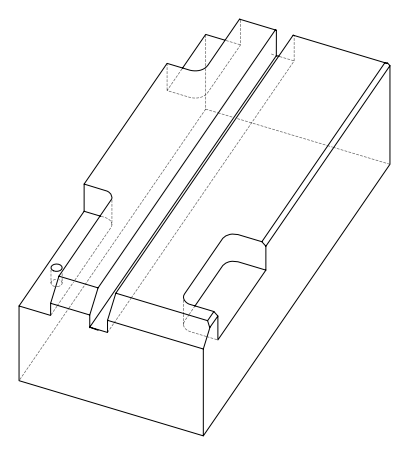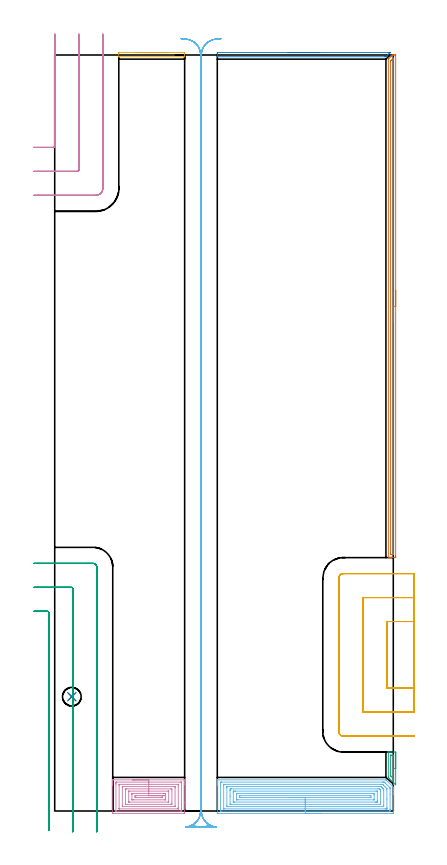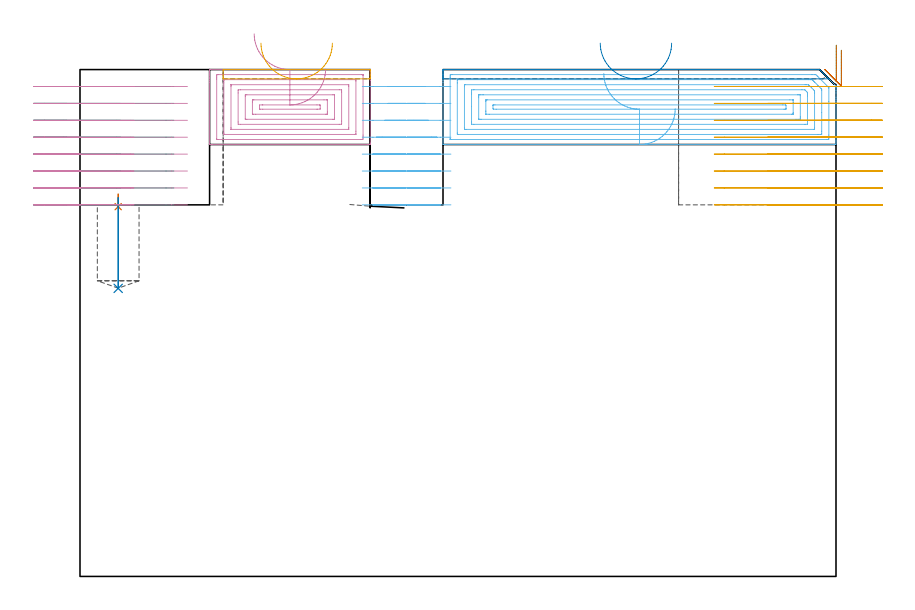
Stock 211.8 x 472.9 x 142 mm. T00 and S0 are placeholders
(PLAN: 12 operations, 3 tool changes, 61 min)
(1 SPOT_DRILL | STEP1POCKET | NXT0321_9005460120000 | 0.04 min | 4166 mm3)
(2 DRILL_BLIND_HOLE_INTO_CENTER | STEP1POCKET | NXT0301_088 | 0.11 min | 2442 mm3)
(3 AREA_MILL | FG_CHAMFER_SURFACE | UGT0205_001 | 0.47 min | 283 mm3)
(4 AREA_MILL_1 | FG_CHAMFER_SURFACE_1 | UGT0205_001 | 3.17 min | 13444 mm3)
(5 AREA_MILL_2 | FG_CHAMFER_SURFACE_2 | UGT0205_001 | 0.48 min | 152 mm3)
(6 AREA_MILL_3 | FG_CHAMFER_SURFACE_3 | UGT0205_001 | 7.3 min | 25974 mm3)
(7 AREA_MILL_4 | FG_CHAMFER_SURFACE_4 | UGT0205_001 | 5.19 min | 3359 mm3)
(8 AREA_MILL_5 | FG_CHAMFER_SURFACE_5 | UGT0205_001 | 1.01 min | 399 mm3)
(9 MILL_CORNER_NOTCH_RECTANGULAR | CORNER_NOTCH_RECTANGULAR | UGT0201_094 | Follow Part, ap 5, ae 75% | 9.26 min | 219617 mm3)
(10 MILL_CORNER_NOTCH_RECTANGULAR_1 | CORNER_NOTCH_RECTANGULAR_1 | UGT0201_094 | Follow Part, ap 5, ae 75% | 6.07 min | 146967 mm3)
(11 MILL_SLOT | SLOT_PARTIAL_RECTANGULAR | UGT0201_094 | Follow Part, ap 5, ae 75% | 11.41 min | 200549 mm3)
(12 MILL_RECTANGULAR_SLOT | SLOT_RECTANGULAR | UGT0201_094 | Follow Part, ap 5, ae 75% | 16.5 min | 362072 mm3)
(TOOL NXT0321_9005460120000 | NC Spot Drill, 142deg, 12mm, Carbide, Uncoated | D12 PA142 FL30 Z2)
(TOOL NXT0301_088 | Carbide Drill 11.7mm [860.1-1170-035A1-MM 2214] | D11.7 PA140 FL55 Z2)
(TOOL UGT0205_001 | Chamfer Mill 20 x 3 x 45 deg. | D20 FL50 Z2)
(TOOL UGT0201_094 | End mill 20 mm | D20 FL38 Z4)
(OP 1 SPOT_DRILL)
G17 G21 G94 G90
T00 M6
G54
G17 G0 G90 X10.7 Y71.5 S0 M3
G43 Z152. H0
G94 G81 G98 Z103.596 F250. R107.1
G80
M5
M2
(OP 2 DRILL_BLIND_HOLE_INTO_CENTER)
G17 G21 G94 G90
T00 M6
G54
G17 G0 G90 X10.7 Y71.5 S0 M3
G43 Z152. H1
G94 G81 G98 Z80.7 F250. R106.1
G80
M5
M2
(OP 3 AREA_MILL)
G17 G21 G94 G90
T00 M6
G54
G17 G0 G90 X213.3 Y36.65 S1061 M3
G43 Z152. H0
Z147.4
G94 G1 Y36.612 Z146.528 F250.
Y36.498 Z145.663
Y36.309 Z144.812
Y36.047 Z143.98
Y35.713 Z143.174
Y35.31 Z142.4
Y34.841 Z141.664
Y34.31 Z140.972
Y33.721 Z140.329
Y33.078 Z139.74
Y32.386 Z139.208
Y31.65 Z138.74
Y30.876 Z138.337
Y30.07 Z138.003
Y29.238 Z137.741
Y28.386 Z137.552
Y27.521 Z137.438
Y26.65 Z137.4
X213.299 Y16.559 Z137.401
X213.291 Y16.418 Z137.405
X213.217 Y16.486 Z137.479
X213.086 Y16.614 Z137.613
X213.022 Y16.678 Z137.677
X209.184 Y20.516 Z141.516
X208.841 Y20.858 Z141.856
X208.705 Y20.996 Z141.991
X208.7 Y21.337 Z142.
Y36.834
X208.704 Y36.892 Z141.99
X208.712 Y36.9 Z141.981
X208.857 Z141.841
X212.906 Z137.792
X213.291 Y36.899 Z137.405
X213.3 Y36.571 Z137.4
Y26.65
X211.886 Z138.814
Y20.452
X211.883 Y20.342 Z138.817
X211.88 Y20.289 Z138.82
X211.878 Y20.284 Z138.822
X211.864 Y20.293 Z138.836
X211.818 Y20.332 Z138.882
X211.803 Y20.346 Z138.897
X210.627 Y21.524 Z140.073
X210.258 Y21.9 Z140.442
X210.154 Y22.008 Z140.546
X210.121 Y22.06 Z140.579
X210.118 Y22.111 Z140.582
X210.114 Y22.221 Z140.586
Y34.619
X210.119 Y34.841 Z140.581
X210.121 Y34.887 Z140.579
X210.252 Y34.893 Z140.448
X210.439 Y34.897 Z140.261
X210.72 Y34.9 Z139.98
X211. Z139.7
X211.606 Z139.094
X211.772 Y34.899 Z138.928
X211.811 Y34.898 Z138.889
X211.848 Y34.893 Z138.852
X211.879 Y34.887 Z138.821
X211.881 Y34.84 Z138.819
X211.886 Y34.621 Z138.814
Y26.65
Y25.778 Z138.852
Y24.913 Z138.966
Y24.062 Z139.155
Y23.23 Z139.417
Y22.424 Z139.751
Y21.65 Z140.154
Y20.914 Z140.623
Y20.222 Z141.154
Y19.579 Z141.743
Y18.989 Z142.386
Y18.458 Z143.078
Y17.99 Z143.814
Y17.587 Z144.588
Y17.253 Z145.394
Y16.991 Z146.226
Y16.802 Z147.078
Y16.688 Z147.943
Y16.65 Z148.814
G0 Z152.
M5
M2
(OP 4 AREA_MILL_1)
G17 G21 G94 G90
T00 M6
G54
G17 G0 G90 X48.8 Y19.5 S1061 M3
G43 Z152. H0
G94 G1 X48.838 Z151.128 F250.
X48.952 Z150.263
X49.141 Z149.412
X49.403 Z148.58
X49.737 Z147.774
X50.14 Z147.
X50.608 Z146.264
X51.14 Z145.572
X51.729 Z144.929
X52.372 Z144.34
X53.064 Z143.808
X53.8 Z143.34
X54.574 Z142.937
X55.38 Z142.603
X56.212 Z142.341
X57.063 Z142.152
X57.928 Z142.038
X58.8 Z142.
X81.13
X81.29 Y19.498 Z141.989
X81.297 Y19.349 Z141.842
X81.3 Y19.194 Z141.693
Y18.886 Z141.385
Y18.219 Z140.714
Y17.008 Z139.504
Y16.463 Z138.957
Y5.185 Z127.683
Y-1.097 Z121.4
X81.297 Y-1.372 Z121.125
X81.29 Y-1.492 Z121.006
X81.168 Y-1.499 Z120.999
X80.684 Y-1.5 Z121.
X36.916
X36.428 Y-1.495 Z121.003
X36.31 Y-1.492 Z121.006
X36.3 Y-1.369 Z121.128
Y15.857 Z138.352
Y16.463 Z138.957
Y17.008 Z139.504
Y17.341 Z139.837
Y17.886 Z140.382
Y18.219 Z140.714
Y18.886 Z141.385
Y19.194 Z141.694
X36.303 Y19.349 Z141.842
X36.31 Y19.498 Z141.989
X36.47 Y19.5 Z142.
X58.8
Y18.086 Z140.586
X78.897 Y18.085 Z140.585
X79.035 Y18.084 Z140.584
X79.253 Y18.079 Z140.579
X79.291 Y18.071 Z140.571
X79.295 Y18.042 Z140.542
X79.298 Y18.011 Z140.511
X79.3 Y17.823 Z140.323
Y1.142 Z123.642
X79.297 Y0.659 Z123.159
X79.291 Y0.272 Z122.772
X79.267 Y-0.079 Z122.421
X78.897 Y-0.084 Z122.416
X78.761 Y-0.085 Z122.415
X38.703
X38.565 Y-0.084 Z122.416
X38.347 Y-0.079 Z122.421
X38.309 Y-0.071 Z122.429
X38.305 Y-0.042 Z122.458
X38.302 Y-0.011 Z122.489
X38.3 Y0.177 Z122.677
Y16.859 Z139.359
X38.303 Y17.341 Z139.841
X38.309 Y17.728 Z140.228
X38.333 Y18.079 Z140.579
X38.703 Y18.084 Z140.584
X38.839 Y18.085 Z140.585
X58.8 Y18.086 Z140.586
Y16.672 Z139.172
X77.182 Y16.671 Z139.171
X77.238 Y16.67 Z139.17
X77.275 Y16.667 Z139.167
X77.289 Y16.665 Z139.165
X77.291 Y16.648 Z139.148
X77.297 Y16.463 Z138.963
X77.299 Y16.278 Z138.778
X77.3 Y2.229 Z124.729
X77.297 Y1.537 Z124.037
X77.293 Y1.358 Z123.858
X77.288 Y1.335 Z123.835
X77.269 Y1.333 Z123.833
X77.217 Y1.331 Z123.831
X77.111 Y1.329 Z123.829
X40.418
X40.362 Y1.33 Z123.83
X40.325 Y1.333 Z123.833
X40.311 Y1.335 Z123.835
X40.309 Y1.352 Z123.852
X40.303 Y1.537 Z124.037
X40.3 Y1.722 Z124.222
Y15.771 Z138.271
X40.303 Y16.463 Z138.963
X40.307 Y16.642 Z139.142
X40.312 Y16.665 Z139.165
X40.331 Y16.667 Z139.167
X40.383 Y16.67 Z139.17
X40.489 Y16.671 Z139.171
X58.8 Y16.672 Z139.172
Y15.257 Z137.757
X75.162
X75.239 Y15.255 Z137.755
X75.274 Y15.253 Z137.753
X75.289 Y15.251 Z137.751
X75.291 Y15.233 Z137.733
X75.295 Y15.133 Z137.633
X75.3 Y14.731 Z137.231
Y3.293 Z125.793
X75.297 Y2.866 Z125.366
X75.293 Y2.76 Z125.26
X75.29 Y2.751 Z125.251
X75.282 Y2.749 Z125.249
X75.246 Y2.745 Z125.245
X75.178 Y2.744 Z125.244
X42.438 Y2.743 Z125.243
X42.361 Y2.745 Z125.245
X42.326 Y2.747 Z125.247
X42.311 Y2.749 Z125.249
X42.309 Y2.767 Z125.267
X42.305 Y2.867 Z125.367
X42.3 Y3.269 Z125.769
Y14.707 Z137.207
X42.303 Y15.134 Z137.634
X42.307 Y15.24 Z137.74
X42.31 Y15.249 Z137.749
X42.318 Y15.251 Z137.751
X42.354 Y15.255 Z137.755
X42.422 Y15.257 Z137.757
X58.8
Y13.843 Z136.343
X72.645
X73.29 Y13.829 Z136.329
X73.299 Y13.186 Z135.686
X73.3 Y5.049 Z127.549
X73.297 Y4.408 Z126.908
X73.29 Y4.171 Z126.671
X72.659 Y4.157 Z126.657
X72.645
X44.955
X44.31 Y4.171 Z126.671
X44.301 Y4.814 Z127.314
X44.3 Y12.951 Z135.451
X44.303 Y13.592 Z136.092
X44.31 Y13.829 Z136.329
X44.941 Y13.843 Z136.343
X44.955
X58.8
Y12.429 Z134.929
X70.858 Y12.428 Z134.928
X71.22 Y12.426 Z134.926
X71.268 Y12.424 Z134.924
X71.287 Y12.422 Z134.922
X71.29 Y12.409 Z134.909
X71.295 Y12.333 Z134.833
X71.299 Y12.218 Z134.718
Y5.927 Z128.427
X71.296 Y5.71 Z128.21
X71.292 Y5.602 Z128.102
X71.29 Y5.58 Z128.08
X71.27 Y5.578 Z128.078
X71.217 Y5.574 Z128.074
X70.858 Y5.572 Z128.072
X46.742
X46.38 Y5.574 Z128.074
X46.332 Y5.576 Z128.076
X46.313 Y5.578 Z128.078
X46.31 Y5.591 Z128.091
X46.304 Y5.667 Z128.167
X46.301 Y5.782 Z128.282
Y12.073 Z134.573
X46.304 Y12.29 Z134.79
X46.308 Y12.398 Z134.898
X46.31 Y12.42 Z134.92
X46.33 Y12.422 Z134.922
X46.383 Y12.426 Z134.926
X46.742 Y12.428 Z134.928
X58.8 Y12.429 Z134.929
Y11.015 Z133.515
X68.362
X69.072 Y11.012 Z133.512
X69.262 Y11.009 Z133.509
X69.292 Y11.005 Z133.505
X69.294 Y10.998 Z133.498
X69.298 Y10.973 Z133.473
X69.3 Y7.683 Z130.183
X69.299 Y7.459 Z129.959
X69.296 Y7.235 Z129.735
X69.29 Y7.086 Z129.586
X69.284 Y6.992 Z129.492
X69.249 Y6.99 Z129.49
X69.072 Y6.987 Z129.487
X68.888 Y6.986 Z129.486
X49.238 Y6.985 Z129.485
X48.528 Y6.988 Z129.488
X48.338 Y6.991 Z129.491
X48.308 Y6.995 Z129.495
X48.306 Y7.002 Z129.502
X48.302 Y7.028 Z129.528
X48.3 Y10.317 Z132.817
Y10.541 Z133.041
X48.304 Y10.765 Z133.265
X48.31 Y10.914 Z133.414
X48.316 Y11.008 Z133.508
X48.351 Y11.01 Z133.51
X48.528 Y11.013 Z133.513
X48.712 Y11.014 Z133.514
X58.8 Y11.015 Z133.515
Y9.6 Z132.1
X66.392
X67.125 Y9.596 Z132.096
X67.286 Y9.593 Z132.093
X67.299 Y9.439 Z131.939
X67.3 Y9.425 Z131.925
Y8.561 Z131.061
X67.299 Y8.548 Z131.048
X67.286 Y8.407 Z130.907
X66.556 Y8.401 Z130.901
X66.392 Y8.4 Z130.9
X51.208
X50.475 Y8.404 Z130.904
X50.314 Y8.407 Z130.907
X50.301 Y8.561 Z131.061
X50.3 Y8.575 Z131.075
Y9.439 Z131.939
X50.301 Y9.452 Z131.952
X50.314 Y9.593 Z132.093
X51.044 Y9.6 Z132.1
X51.208
X58.8
X59.672 Z132.139
X60.536 Z132.252
X61.388 Z132.441
X62.22 Z132.704
X63.026 Z133.037
X63.8 Z133.44
X64.536 Z133.909
X65.228 Z134.44
X65.871 Z135.029
X66.46 Z135.673
X66.992 Z136.365
X67.46 Z137.1
X67.863 Z137.874
X68.197 Z138.68
X68.459 Z139.512
X68.648 Z140.364
X68.762 Z141.229
X68.8 Z142.1
G0 Z152.
M5
M2
(OP 5 AREA_MILL_2)
G17 G21 G94 G90
T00 M6
G54
G17 G0 G90 X50.7 Y474.4 S1061 M3
G43 Z152. H0
Z149.4
G94 G1 X50.738 Z148.528 F250.
X50.852 Z147.664
X51.041 Z146.812
X51.303 Z145.98
X51.637 Z145.174
X52.04 Z144.4
X52.509 Z143.664
X53.04 Z142.972
X53.629 Z142.329
X54.272 Z141.74
X54.964 Z141.208
X55.7 Z140.74
X56.474 Z140.337
X57.28 Z140.003
X58.112 Z139.741
X58.964 Z139.552
X59.828 Z139.438
X60.7 Z139.4
X80.94
X81.172 Y474.397 Z139.403
X81.298 Y474.391 Z139.406
X81.3 Y474.231 Z139.566
Y473.979 Z139.817
Y473.475 Z140.324
Y472.04 Z141.758
X81.29 Y471.806 Z141.992
X81.172 Y471.8 Z142.
X40.228
X40.11 Y471.806 Z141.992
X40.1 Y472.041 Z141.758
Y473.475 Z140.324
Y473.979 Z139.817
Y474.231 Z139.566
X40.102 Y474.391 Z139.406
X40.228 Y474.4 Z139.4
X60.7
X61.572 Z139.438
X62.437 Z139.552
X63.288 Z139.741
X64.12 Z140.003
X64.926 Z140.337
X65.7 Z140.74
X66.436 Z141.208
X67.128 Z141.74
X67.771 Z142.329
X68.36 Z142.972
X68.892 Z143.664
X69.36 Z144.4
X69.763 Z145.174
X70.097 Z145.98
X70.359 Z146.812
X70.548 Z147.664
X70.662 Z148.528
X70.7 Z149.4
G0 Z152.
M5
M2
(OP 6 AREA_MILL_3)
G17 G21 G94 G90
T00 M6
G54
G17 G0 G90 X166.75 Y-1.5 S1061 M3
G43 Z152. H0
Z131.
G94 G1 X166.712 Z130.128 F250.
X166.598 Z129.264
X166.409 Z128.412
X166.147 Z127.58
X165.813 Z126.774
X165.41 Z126.
X164.942 Z125.264
X164.41 Z124.572
X163.821 Z123.929
X163.178 Z123.34
X162.486 Z122.808
X161.75 Z122.34
X160.976 Z121.937
X160.17 Z121.603
X159.338 Z121.341
X158.486 Z121.152
X157.622 Z121.038
X156.75 Z121.
X102.306
X101.818 Y-1.494 Z121.003
X101.71 Y-1.492 Z121.006
X101.7 Y-1.378 Z121.119
Y15.867 Z138.361
Y16.463 Z138.957
Y17.026 Z139.523
Y17.341 Z139.837
Y17.904 Z140.4
Y18.219 Z140.714
Y19.211 Z141.71
X101.703 Y19.358 Z141.851
X101.71 Y19.498 Z141.989
X101.86 Y19.5 Z142.
X207.177
X207.194 Y19.493 Z141.993
X207.214 Y19.485 Z141.984
X207.411 Y19.289 Z141.789
X211.789 Y14.911 Z137.409
X211.8 Y14.896 Z137.393
Y14.707 Z137.206
Y14.573 Z137.073
Y13.581 Z136.081
Y12.951 Z135.447
Y11.758 Z134.255
Y11.195 Z133.69
Y10.599 Z133.094
X211.799 Y-0.501 Z121.996
X211.794 Y-1.097 Z121.4
X211.79 Y-1.492 Z121.005
X211.599 Y-1.495 Z121.003
X211.194 Y-1.5 Z121.
X156.75
Y-0.086 Z122.414
X104.091 Y-0.085 Z122.415
X103.955
X103.74 Y-0.081 Z122.42
X103.718 Y-0.079 Z122.421
X103.71 Y-0.07 Z122.43
X103.704 Y-0.041 Z122.459
X103.702 Y-0.013 Z122.487
X103.7 Y0.166 Z122.666
Y16.848 Z139.348
X103.703 Y17.341 Z139.841
X103.707 Y17.719 Z140.219
X103.723 Y18.079 Z140.579
X104.091 Y18.084 Z140.584
X104.228 Y18.085 Z140.585
X205.081 Y18.086 Z140.586
X205.839 Y18.084 Z140.584
X205.976 Y18.083 Z140.583
X206.158 Y18.079 Z140.579
X206.544 Y17.702 Z140.202
X206.731 Y17.519 Z140.019
X209.542 Y14.707 Z137.207
X209.67 Y14.575 Z137.075
X209.75 Y14.488 Z136.988
X209.79 Y14.44 Z136.94
X209.793 Y14.418 Z136.918
X209.798 Y14.324 Z136.824
X209.8 Y10.591 Z133.091
Y1.152 Z123.652
X209.798 Y0.659 Z123.159
X209.793 Y0.281 Z122.781
X209.777 Y-0.079 Z122.421
X209.409 Y-0.084 Z122.416
X209.272 Y-0.085 Z122.415
X156.75 Y-0.086 Z122.414
Y1.328 Z123.828
X105.876 Y1.329 Z123.829
X105.806 Y1.33 Z123.83
X105.75 Y1.332 Z123.832
X105.72 Y1.335 Z123.835
X105.71 Y1.364 Z123.864
X105.705 Y1.537 Z124.037
X105.701 Y1.71 Z124.21
X105.7 Y15.758 Z138.258
X105.702 Y16.463 Z138.963
X105.704 Y16.632 Z139.132
X105.709 Y16.658 Z139.158
X105.721 Y16.665 Z139.165
X105.771 Y16.667 Z139.167
X105.876 Y16.669 Z139.169
X106.557 Y16.671 Z139.171
X106.769 Y16.672 Z139.172
X204.053 Y16.671 Z139.171
X204.738 Y16.668 Z139.168
X204.946 Y16.665 Z139.165
X205.138 Y16.651 Z139.151
X205.332 Y16.463 Z138.963
X205.585 Y16.214 Z138.714
X205.839 Y15.962 Z138.462
X206.731 Y15.07 Z137.57
X207.093 Y14.707 Z137.207
X207.624 Y14.173 Z136.673
X207.789 Y14. Z136.5
X207.795 Y13.829 Z136.329
X207.799 Y13.657 Z136.157
X207.8 Y7.509 Z130.009
Y2.242 Z124.742
X207.798 Y1.537 Z124.037
X207.796 Y1.368 Z123.868
X207.791 Y1.342 Z123.842
X207.779 Y1.335 Z123.835
X207.729 Y1.333 Z123.833
X207.624 Y1.331 Z123.831
X206.943 Y1.329 Z123.829
X206.731 Y1.328 Z123.828
X156.75
Y2.743 Z125.243
X108.221
X107.829 Y2.745 Z125.245
X107.751 Y2.747 Z125.247
X107.721 Y2.749 Z125.249
X107.71 Y2.778 Z125.278
X107.7 Y3.293 Z125.793
Y14.707 Z137.207
X107.705 Y15.127 Z137.627
X107.709 Y15.231 Z137.731
X107.711 Y15.251 Z137.751
X107.741 Y15.253 Z137.753
X107.808 Y15.255 Z137.755
X107.995 Y15.257 Z137.757
X203.161
X203.495 Y15.256 Z137.756
X204.053 Y15.251 Z137.751
X204.086 Y15.25 Z137.75
X204.122 Y15.219 Z137.719
X204.2 Y15.147 Z137.647
X204.35 Y15. Z137.5
X204.644 Y14.707 Z137.207
X204.946 Y14.405 Z136.905
X205.519 Y13.829 Z136.329
X205.705 Y13.638 Z136.138
X205.769 Y13.57 Z136.07
X205.79 Y13.513 Z136.013
X205.8 Y12.951 Z135.451
Y3.293 Z125.793
X205.795 Y2.873 Z125.373
X205.791 Y2.769 Z125.269
X205.789 Y2.749 Z125.249
X205.759 Y2.747 Z125.247
X205.692 Y2.745 Z125.245
X205.505 Y2.743 Z125.243
X156.75
Y4.157 Z126.657
X110.339
X109.71 Y4.171 Z126.671
X109.702 Y4.798 Z127.298
X109.7 Y9.19 Z131.69
Y12.702 Z135.202
X109.701 Y12.951 Z135.451
X109.704 Y13.576 Z136.076
X109.71 Y13.829 Z136.329
X110.325 Y13.843 Z136.343
X110.339
X202.268
X203.061 Y13.829 Z136.329
X203.161 Y13.736 Z136.236
X203.554 Y13.34 Z135.84
X203.747 Y13.142 Z135.642
X203.79 Y13.094 Z135.594
X203.794 Y13.041 Z135.541
X203.796 Y12.951 Z135.451
X203.8 Y12.323 Z134.823
Y12.073 Z134.573
X203.799 Y5.049 Z127.549
X203.796 Y4.424 Z126.924
X203.79 Y4.171 Z126.671
X203.175 Y4.157 Z126.657
X203.161
X156.75
Y5.571 Z128.071
X112.486
X112.124 Y5.573 Z128.073
X111.763 Y5.576 Z128.076
X111.722 Y5.578 Z128.078
X111.71 Y5.604 Z128.104
X111.705 Y5.677 Z128.177
X111.701 Y5.788 Z128.288
X111.7 Y11.612 Z134.112
X111.702 Y12.073 Z134.573
X111.705 Y12.282 Z134.782
X111.71 Y12.385 Z134.885
X111.719 Y12.422 Z134.922
X111.767 Y12.425 Z134.925
X112.124 Y12.427 Z134.927
X112.655 Y12.429 Z134.929
X113.017
X201.014
X201.376 Y12.427 Z134.927
X201.737 Y12.424 Z134.924
X201.778 Y12.422 Z134.922
X201.79 Y12.396 Z134.896
X201.795 Y12.323 Z134.823
X201.799 Y12.212 Z134.712
X201.8 Y6.388 Z128.888
X201.798 Y5.927 Z128.427
X201.795 Y5.719 Z128.219
X201.79 Y5.615 Z128.115
X201.781 Y5.578 Z128.078
X201.733 Y5.575 Z128.075
X201.376 Y5.573 Z128.073
X200.845 Y5.571 Z128.071
X200.483
X156.75
Y6.985 Z129.485
X114.618 Y6.986 Z129.486
X113.909 Y6.99 Z129.49
X113.719 Y6.992 Z129.492
X113.71 Y6.999 Z129.499
X113.703 Y7.008 Z129.508
X113.7 Y7.683 Z130.183
Y7.889 Z130.389
Y10.523 Z133.023
X113.702 Y10.728 Z133.228
X113.705 Y10.865 Z133.365
X113.71 Y10.974 Z133.474
X113.718 Y11.009 Z133.509
X113.733 Y11.01 Z133.51
X113.909 Y11.013 Z133.513
X114.093 Y11.014 Z133.514
X198.882
X199.591 Y11.01 Z133.51
X199.781 Y11.008 Z133.508
X199.79 Y11.001 Z133.501
X199.797 Y10.992 Z133.492
X199.8 Y10.317 Z132.817
Y10.111 Z132.611
Y7.477 Z129.977
X199.798 Y7.272 Z129.772
X199.795 Y7.135 Z129.635
X199.79 Y7.026 Z129.526
X199.782 Y6.991 Z129.491
X199.767 Y6.99 Z129.49
X199.591 Y6.987 Z129.487
X199.407 Y6.986 Z129.486
X156.75 Y6.985 Z129.485
Y8.4 Z130.9
X116.587
X115.854 Y8.404 Z130.904
X115.778 Y8.406 Z130.906
X115.701 Y8.554 Z131.054
X115.7 Y9.439 Z131.939
X115.71 Y9.547 Z132.047
X115.72 Y9.594 Z132.094
X115.93 Y9.597 Z132.097
X116.258 Y9.6 Z132.1
X196.913
X197.646 Y9.596 Z132.096
X197.722 Y9.594 Z132.094
X197.799 Y9.446 Z131.946
X197.8 Y8.561 Z131.061
X197.79 Y8.453 Z130.953
X197.78 Y8.406 Z130.906
X197.57 Y8.403 Z130.903
X197.242 Y8.4 Z130.9
X156.75
X155.878 Z130.938
X155.014 Z131.051
X154.162 Z131.24
X153.33 Z131.503
X152.524 Z131.836
X151.75 Z132.239
X151.014 Z132.708
X150.322 Z133.239
X149.679 Z133.828
X149.09 Z134.472
X148.558 Z135.164
X148.09 Z135.9
X147.687 Z136.673
X147.353 Z137.479
X147.091 Z138.311
X146.902 Z139.163
X146.788 Z140.028
X146.75 Z140.9
G0 Z152.
M5
M2
(OP 7 AREA_MILL_4)
G17 G21 G94 G90
T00 M6
G54
G17 G0 G90 X213.3 Y325.7 S1061 M3
G43 Z152. H0
Z147.4
G94 G1 Y325.662 Z146.528 F250.
Y325.548 Z145.664
Y325.359 Z144.812
Y325.097 Z143.98
Y324.763 Z143.174
Y324.36 Z142.4
Y323.892 Z141.664
Y323.36 Z140.972
Y322.771 Z140.329
Y322.128 Z139.74
Y321.436 Z139.208
Y320.7 Z138.74
Y319.926 Z138.337
Y319.12 Z138.003
Y318.288 Z137.741
Y317.436 Z137.552
Y316.572 Z137.438
Y315.7 Z137.4
Y159.466
X213.299 Y159.103 Z137.401
X213.294 Y158.58 Z137.403
X213.291 Y158.508 Z137.405
X212.774 Y158.5 Z137.921
X212.486 Z138.209
X211.887 Z138.807
X211.312 Z139.385
X211. Z139.696
X210.425 Z140.271
X210.113 Z140.582
X209.5 Z141.2
X209.07 Z141.629
X208.729 Z141.962
X208.702 Y158.509 Z141.988
X208.7 Y158.657 Z142.
Y470.066
X208.704 Y470.295 Z141.989
X208.754 Y470.355 Z141.943
X210.419 Y472.02 Z140.278
X210.557 Y472.159 Z140.139
X210.696 Y472.297 Z140.002
X210.86 Y472.461 Z139.838
X211. Y472.602 Z139.696
X211.142 Y472.743 Z139.556
X211.279 Y472.883 Z139.411
X211.296 Y472.893 Z139.393
X211.311 Y472.9 Z139.378
X211.404 Z139.288
X211.69 Z139.009
X212.149 Z138.55
X212.774 Z137.921
X213.085 Z137.611
X213.291 Y472.898 Z137.405
X213.296 Y472.743 Z137.404
X213.3 Y472.478 Z137.4
Y315.7
X211.886 Z138.814
Y160.889
X211.883 Y160.665 Z138.817
X211.879 Y160.555 Z138.821
X211.875 Y160.51 Z138.825
X211.771 Y160.507 Z138.929
X211.384 Y160.501 Z139.316
X211. Y160.5 Z139.7
X210.498 Z140.202
X210.253 Y160.503 Z140.447
X210.158 Y160.507 Z140.542
X210.123 Y160.51 Z140.577
X210.12 Y160.555 Z140.58
X210.116 Y160.665 Z140.584
X210.114 Y160.887 Z140.586
Y468.727
X210.121 Y469.172 Z140.579
X210.133 Y469.271 Z140.567
X210.192 Y469.335 Z140.508
X210.292 Y469.44 Z140.408
X210.47 Y469.62 Z140.23
X211.626 Y470.775 Z139.074
X211.681 Y470.827 Z139.019
X211.731 Y470.869 Z138.969
X211.764 Y470.89 Z138.936
X211.8 Y470.894 Z138.9
X211.862 Y470.893 Z138.838
X211.878 Y470.891 Z138.822
X211.881 Y470.845 Z138.819
X211.884 Y470.735 Z138.816
X211.886 Y470.513 Z138.814
Y315.7
Y314.828 Z138.852
Y313.964 Z138.966
Y313.112 Z139.155
Y312.28 Z139.417
Y311.474 Z139.751
Y310.7 Z140.154
Y309.964 Z140.623
Y309.272 Z141.154
Y308.629 Z141.743
Y308.04 Z142.386
Y307.508 Z143.078
Y307.04 Z143.814
Y306.637 Z144.588
Y306.303 Z145.394
Y306.041 Z146.226
Y305.852 Z147.078
Y305.738 Z147.943
Y305.7 Z148.814
G0 Z152.
M5
M2
(OP 8 AREA_MILL_5)
G17 G21 G94 G90
T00 M6
G54
G17 G0 G90 X145.75 Y474.4 S1061 M3
G43 Z152. H0
Z149.4
G94 G1 X145.788 Z148.528 F250.
X145.902 Z147.664
X146.091 Z146.812
X146.353 Z145.98
X146.687 Z145.174
X147.09 Z144.4
X147.558 Z143.664
X148.09 Z142.972
X148.679 Z142.329
X149.322 Z141.74
X150.014 Z141.208
X150.75 Z140.74
X151.524 Z140.337
X152.33 Z140.003
X153.162 Z139.741
X154.013 Z139.552
X154.878 Z139.438
X155.75 Z139.4
X209.795
X209.796 Y474.399 Z139.401
X209.785 Y474.385 Z139.415
X209.381 Y473.979 Z139.818
X208.869 Y473.469 Z140.331
X208.62 Y473.218 Z140.578
X208.501 Y473.1 Z140.697
X208.323 Y472.923 Z140.877
X208.159 Y472.759 Z141.041
X208.061 Y472.66 Z141.137
X208.026 Y472.625 Z141.173
X207.622 Y472.221 Z141.577
X207.432 Y472.032 Z141.768
X207.392 Y471.993 Z141.807
X207.195 Y471.801 Z141.986
X206.541 Y471.8 Z142.
X101.84
X101.71 Y471.806 Z141.992
X101.7 Y472.065 Z141.734
Y472.775 Z141.024
Y473.425 Z140.375
Y473.979 Z139.817
Y474.256 Z139.54
X101.702 Y474.391 Z139.405
X101.84 Y474.4 Z139.4
X155.75
X156.622 Z139.438
X157.486 Z139.552
X158.338 Z139.741
X159.17 Z140.003
X159.976 Z140.337
X160.75 Z140.74
X161.486 Z141.208
X162.178 Z141.74
X162.821 Z142.329
X163.41 Z142.972
X163.941 Z143.664
X164.41 Z144.4
X164.813 Z145.174
X165.147 Z145.98
X165.409 Z146.812
X165.598 Z147.664
X165.712 Z148.528
X165.75 Z149.4
G0 Z152.
M5
M2
(OP 9 MILL_CORNER_NOTCH_RECTANGULAR)
G17 G21 G94 G90
T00 M6
G54
G17 G0 G90 X-3.7 Y-12.29 S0 M3
G43 Z152. H0
Z137.262
G94 G1 Y-9.29 F250.
Y123.906 F500.
G3 X-4.694 Y124.9 R1.
G1 X-10.
X-13. F250.
G0 Z152.
X11.3 Y-13.
Z137.262
G1 Y-10.
Y138.905 F500.
G3 X10.305 Y139.9 R1.
G1 X-10.
X-13. F250.
G0 Z152.
X26.3 Y-13.
Z137.262
G1 Y-10.
Y152.7 F500.
G3 X24.1 Y154.9 R2.2
G1 X-10.
X-13. F250.
G0 Z152.
X-3.7 Y-12.29
Z132.525
G1 Y-9.29
Y123.906 F500.
G3 X-4.694 Y124.9 R1.
G1 X-10.
X-13. F250.
G0 Z152.
X11.3 Y-13.
Z132.525
G1 Y-10.
Y138.905 F500.
G3 X10.305 Y139.9 R1.
G1 X-10.
X-13. F250.
G0 Z152.
X26.3 Y-13.
Z132.525
G1 Y-10.
Y152.7 F500.
G3 X24.1 Y154.9 R2.2
G1 X-10.
X-13. F250.
G0 Z152.
X-3.7 Y-12.29
Z127.787
G1 Y-9.29
Y123.906 F500.
G3 X-4.694 Y124.9 R1.
G1 X-10.
X-13. F250.
G0 Z152.
X11.3 Y-13.
Z127.787
G1 Y-10.
Y138.905 F500.
G3 X10.305 Y139.9 R1.
G1 X-10.
X-13. F250.
G0 Z152.
X26.3 Y-13.
Z127.787
G1 Y-10.
Y152.7 F500.
G3 X24.1 Y154.9 R2.2
G1 X-10.
X-13. F250.
G0 Z152.
X-3.7 Y-12.29
Z123.05
G1 Y-9.29
Y123.906 F500.
G3 X-4.694 Y124.9 R1.
G1 X-10.
X-13. F250.
G0 Z152.
X11.3 Y-13.
Z123.05
G1 Y-10.
Y138.905 F500.
G3 X10.305 Y139.9 R1.
G1 X-10.
X-13. F250.
G0 Z152.
X26.3 Y-13.
Z123.05
G1 Y-10.
Y152.7 F500.
G3 X24.1 Y154.9 R2.2
G1 X-10.
X-13. F250.
G0 Z152.
X-3.7 Y-12.29
Z118.312
G1 Y-9.29
Y123.906 F500.
G3 X-4.694 Y124.9 R1.
G1 X-10.
X-13. F250.
G0 Z152.
X11.3 Y-13.
Z118.312
G1 Y-10.
Y138.905 F500.
G3 X10.305 Y139.9 R1.
G1 X-10.
X-13. F250.
G0 Z152.
X26.3 Y-13.
Z118.312
G1 Y-10.
Y152.7 F500.
G3 X24.1 Y154.9 R2.2
G1 X-10.
X-13. F250.
G0 Z152.
X-3.7 Y-12.29
Z113.575
G1 Y-9.29
Y123.906 F500.
G3 X-4.694 Y124.9 R1.
G1 X-10.
X-13. F250.
G0 Z152.
X11.3 Y-13.
Z113.575
G1 Y-10.
Y138.905 F500.
G3 X10.305 Y139.9 R1.
G1 X-10.
X-13. F250.
G0 Z152.
X26.3 Y-13.
Z113.575
G1 Y-10.
Y152.7 F500.
G3 X24.1 Y154.9 R2.2
G1 X-10.
X-13. F250.
G0 Z152.
X-3.7 Y-12.29
Z108.837
G1 Y-9.29
Y123.906 F500.
G3 X-4.694 Y124.9 R1.
G1 X-10.
X-13. F250.
G0 Z152.
X11.3 Y-13.
Z108.837
G1 Y-10.
Y138.905 F500.
G3 X10.305 Y139.9 R1.
G1 X-10.
X-13. F250.
G0 Z152.
X26.3 Y-13.
Z108.837
G1 Y-10.
Y152.7 F500.
G3 X24.1 Y154.9 R2.2
G1 X-10.
X-13. F250.
G0 Z152.
X-3.7 Y-12.29
Z104.1
G1 Y-9.29
Y123.906 F500.
G3 X-4.694 Y124.9 R1.
G1 X-10.
X-13. F250.
G0 Z152.
X11.3 Y-13.
Z104.1
G1 Y-10.
Y138.905 F500.
G3 X10.305 Y139.9 R1.
G1 X-10.
X-13. F250.
G0 Z152.
X26.3 Y-13.
Z104.1
G1 Y-10.
Y152.7 F500.
G3 X24.1 Y154.9 R2.2
G1 X-10.
X-13. F250.
G0 Z152.
M5
M2
(OP 10 MILL_CORNER_NOTCH_RECTANGULAR_1)
G17 G21 G94 G90
T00 M6
G54
G17 G0 G90 X-13. Y415.1 S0 M3
G43 Z152. H0
Z137.262
G94 G1 X-10. F250.
X-0.895 F500.
G3 X0.1 Y416.095 R1.
G1 Y482.9
Y485.9 F250.
G0 Z152.
X-13. Y400.1
Z137.262
G1 X-10.
X14.105 F500.
G3 X15.1 Y401.095 R1.
G1 Y482.9
Y485.9 F250.
G0 Z152.
X-13. Y385.1
Z137.262
G1 X-10.
X25.7 F500.
G3 X30.1 Y389.5 R4.4
G1 Y482.9
Y485.9 F250.
G0 Z152.
X-13. Y415.1
Z132.525
G1 X-10.
X-0.895 F500.
G3 X0.1 Y416.095 R1.
G1 Y482.9
Y485.9 F250.
G0 Z152.
X-13. Y400.1
Z132.525
G1 X-10.
X14.105 F500.
G3 X15.1 Y401.095 R1.
G1 Y482.9
Y485.9 F250.
G0 Z152.
X-13. Y385.1
Z132.525
G1 X-10.
X25.7 F500.
G3 X30.1 Y389.5 R4.4
G1 Y482.9
Y485.9 F250.
G0 Z152.
X-13. Y415.1
Z127.787
G1 X-10.
X-0.895 F500.
G3 X0.1 Y416.095 R1.
G1 Y482.9
Y485.9 F250.
G0 Z152.
X-13. Y400.1
Z127.787
G1 X-10.
X14.105 F500.
G3 X15.1 Y401.095 R1.
G1 Y482.9
Y485.9 F250.
G0 Z152.
X-13. Y385.1
Z127.787
G1 X-10.
X25.7 F500.
G3 X30.1 Y389.5 R4.4
G1 Y482.9
Y485.9 F250.
G0 Z152.
X-13. Y415.1
Z123.05
G1 X-10.
X-0.895 F500.
G3 X0.1 Y416.095 R1.
G1 Y482.9
Y485.9 F250.
G0 Z152.
X-13. Y400.1
Z123.05
G1 X-10.
X14.105 F500.
G3 X15.1 Y401.095 R1.
G1 Y482.9
Y485.9 F250.
G0 Z152.
X-13. Y385.1
Z123.05
G1 X-10.
X25.7 F500.
G3 X30.1 Y389.5 R4.4
G1 Y482.9
Y485.9 F250.
G0 Z152.
X-13. Y415.1
Z118.312
G1 X-10.
X-0.895 F500.
G3 X0.1 Y416.095 R1.
G1 Y482.9
Y485.9 F250.
G0 Z152.
X-13. Y400.1
Z118.312
G1 X-10.
X14.105 F500.
G3 X15.1 Y401.095 R1.
G1 Y482.9
Y485.9 F250.
G0 Z152.
X-13. Y385.1
Z118.312
G1 X-10.
X25.7 F500.
G3 X30.1 Y389.5 R4.4
G1 Y482.9
Y485.9 F250.
G0 Z152.
X-13. Y415.1
Z113.575
G1 X-10.
X-0.895 F500.
G3 X0.1 Y416.095 R1.
G1 Y482.9
Y485.9 F250.
G0 Z152.
X-13. Y400.1
Z113.575
G1 X-10.
X14.105 F500.
G3 X15.1 Y401.095 R1.
G1 Y482.9
Y485.9 F250.
G0 Z152.
X-13. Y385.1
Z113.575
G1 X-10.
X25.7 F500.
G3 X30.1 Y389.5 R4.4
G1 Y482.9
Y485.9 F250.
G0 Z152.
X-13. Y415.1
Z108.837
G1 X-10.
X-0.895 F500.
G3 X0.1 Y416.095 R1.
G1 Y482.9
Y485.9 F250.
G0 Z152.
X-13. Y400.1
Z108.837
G1 X-10.
X14.105 F500.
G3 X15.1 Y401.095 R1.
G1 Y482.9
Y485.9 F250.
G0 Z152.
X-13. Y385.1
Z108.837
G1 X-10.
X25.7 F500.
G3 X30.1 Y389.5 R4.4
G1 Y482.9
Y485.9 F250.
G0 Z152.
X-13. Y415.1
Z104.1
G1 X-10.
X-0.895 F500.
G3 X0.1 Y416.095 R1.
G1 Y482.9
Y485.9 F250.
G0 Z152.
X-13. Y400.1
Z104.1
G1 X-10.
X14.105 F500.
G3 X15.1 Y401.095 R1.
G1 Y482.9
Y485.9 F250.
G0 Z152.
X-13. Y385.1
Z104.1
G1 X-10.
X25.7 F500.
G3 X30.1 Y389.5 R4.4
G1 Y482.9
Y485.9 F250.
G0 Z152.
M5
M2
(OP 11 MILL_SLOT)
G17 G21 G94 G90
T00 M6
G54
G17 G0 G90 X224.8 Y118.5 S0 M3
G43 Z152. H0
Z137.262
G94 G1 X221.8 F250.
X207.7 F500.
Y76.9
X221.8
X224.8 F250.
Y133.5
X221.8
X192.7 F500.
Y61.9
X221.8
X224.8 F250.
Y148.5
X221.8
X180.5 F500.
G3 X177.7 Y145.7 R2.8
G1 Y49.7
G3 X180.5 Y46.9 R2.8
G1 X221.8
X224.8 F250.
G0 Y118.5 Z132.525
G1 X221.8
X207.7 F500.
Y76.9
X221.8
X224.8 F250.
Y133.5
X221.8
X192.7 F500.
Y61.9
X221.8
X224.8 F250.
Y148.5
X221.8
X180.5 F500.
G3 X177.7 Y145.7 R2.8
G1 Y49.7
G3 X180.5 Y46.9 R2.8
G1 X221.8
X224.8 F250.
G0 Y118.5 Z127.787
G1 X221.8
X207.7 F500.
Y76.9
X221.8
X224.8 F250.
Y133.5
X221.8
X192.7 F500.
Y61.9
X221.8
X224.8 F250.
Y148.5
X221.8
X180.5 F500.
G3 X177.7 Y145.7 R2.8
G1 Y49.7
G3 X180.5 Y46.9 R2.8
G1 X221.8
X224.8 F250.
G0 Y118.5 Z123.05
G1 X221.8
X207.7 F500.
Y76.9
X221.8
X224.8 F250.
Y133.5
X221.8
X192.7 F500.
Y61.9
X221.8
X224.8 F250.
Y148.5
X221.8
X180.5 F500.
G3 X177.7 Y145.7 R2.8
G1 Y49.7
G3 X180.5 Y46.9 R2.8
G1 X221.8
X224.8 F250.
G0 Y118.5 Z118.312
G1 X221.8
X207.7 F500.
Y76.9
X221.8
X224.8 F250.
Y133.5
X221.8
X192.7 F500.
Y61.9
X221.8
X224.8 F250.
Y148.5
X221.8
X180.5 F500.
G3 X177.7 Y145.7 R2.8
G1 Y49.7
G3 X180.5 Y46.9 R2.8
G1 X221.8
X224.8 F250.
G0 Y118.5 Z113.575
G1 X221.8
X207.7 F500.
Y76.9
X221.8
X224.8 F250.
Y133.5
X221.8
X192.7 F500.
Y61.9
X221.8
X224.8 F250.
Y148.5
X221.8
X180.5 F500.
G3 X177.7 Y145.7 R2.8
G1 Y49.7
G3 X180.5 Y46.9 R2.8
G1 X221.8
X224.8 F250.
G0 Y118.5 Z108.837
G1 X221.8
X207.7 F500.
Y76.9
X221.8
X224.8 F250.
Y133.5
X221.8
X192.7 F500.
Y61.9
X221.8
X224.8 F250.
Y148.5
X221.8
X180.5 F500.
G3 X177.7 Y145.7 R2.8
G1 Y49.7
G3 X180.5 Y46.9 R2.8
G1 X221.8
X224.8 F250.
G0 Y118.5 Z104.1
G1 X221.8
X207.7 F500.
Y76.9
X221.8
X224.8 F250.
Y133.5
X221.8
X192.7 F500.
Y61.9
X221.8
X224.8 F250.
Y148.5
X221.8
X180.5 F500.
G3 X177.7 Y145.7 R2.8
G1 Y49.7
G3 X180.5 Y46.9 R2.8
G1 X221.8
X224.8 F250.
G0 Z152.
M5
M2
(OP 12 MILL_RECTANGULAR_SLOT)
G17 G21 G94 G90
T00 M6
G54
G17 G0 G90 X79.083 Y483.102 S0 M3
G43 Z152. H0
Z137.262
G94 G1 X82.074 Y482.87 F250.
G2 X91.3 Y472.9 R10. F500.
G1 Y0.
G2 X86.3 Y-8.66 R10.
G3 X91.3 Y-10. R10.
G1 X91.7
G3 X96.7 Y-8.66 R10.
G2 X91.7 Y0. R10.
G1 Y472.9
G2 X100.926 Y482.87 R10.
G1 X103.917 Y483.102 F250.
G0 X79.083 Z132.525
G1 X82.074 Y482.87
G2 X91.3 Y472.9 R10. F500.
G1 Y0.
G2 X86.3 Y-8.66 R10.
G3 X91.307 Y-10. R10.
G1 X91.7
G3 X96.7 Y-8.66 R10.
G2 X91.7 Y0. R10.
G1 Y472.9
G2 X100.926 Y482.87 R10.
G1 X103.917 Y483.102 F250.
G0 X79.083 Z127.787
G1 X82.074 Y482.87
G2 X91.3 Y472.9 R10. F500.
G1 Y0.
G2 X85.389 Y-9.126 R10.
G3 X89.479 Y-10. R10.
G1 X93.536
G3 X97.618 Y-9.129 R10.
G2 X91.7 Y0. R10.
G1 Y472.9
G2 X100.926 Y482.87 R10.
G1 X103.917 Y483.102 F250.
G0 X79.083 Z123.05
G1 X82.074 Y482.87
G2 X91.3 Y472.9 R10. F500.
G1 Y0.
G2 X83.061 Y-9.844 R10.
G1 X83.056 Y-9.873
G3 X84.642 Y-10. R10.
G1 X98.453
G3 X99.989 Y-9.881 R10.
G1 X99.984 Y-9.852
G2 X91.7 Y0. R10.
G1 Y472.9
G2 X100.926 Y482.87 R10.
G1 X103.917 Y483.102 F250.
G0 X79.083 Z118.312
G1 X82.074 Y482.87
G2 X91.3 Y472.9 R10. F500.
G1 Y0.
G2 X82.074 Y-9.97 R10.
G1 Y-10.
X100.926
Y-9.97
G2 X91.7 Y0. R10.
G1 Y472.9
G2 X100.926 Y482.87 R10.
G1 X103.917 Y483.102 F250.
G0 X79.083 Z113.575
G1 X82.074 Y482.87
G2 X91.3 Y472.9 R10. F500.
G1 Y0.
G2 X82.074 Y-9.97 R10.
G1 Y-10.
X100.926
Y-9.97
G2 X91.7 Y0. R10.
G1 Y472.9
G2 X100.926 Y482.87 R10.
G1 X103.917 Y483.102 F250.
G0 X79.083 Z108.837
G1 X82.074 Y482.87
G2 X91.3 Y472.9 R10. F500.
G1 Y0.
G2 X82.074 Y-9.97 R10.
G1 Y-10.
X100.926
Y-9.97
G2 X91.7 Y0. R10.
G1 Y472.9
G2 X100.926 Y482.87 R10.
G1 X103.917 Y483.102 F250.
G0 X79.083 Z104.1
G1 X82.074 Y482.87
G2 X91.3 Y472.9 R10. F500.
G1 Y0.
G2 X82.074 Y-9.97 R10.
G1 Y-10.
X100.926
Y-9.97
G2 X91.7 Y0. R10.
G1 Y472.9
G2 X100.926 Y482.87 R10.
G1 X103.917 Y483.102 F250.
G0 Z152.
M5
M2
